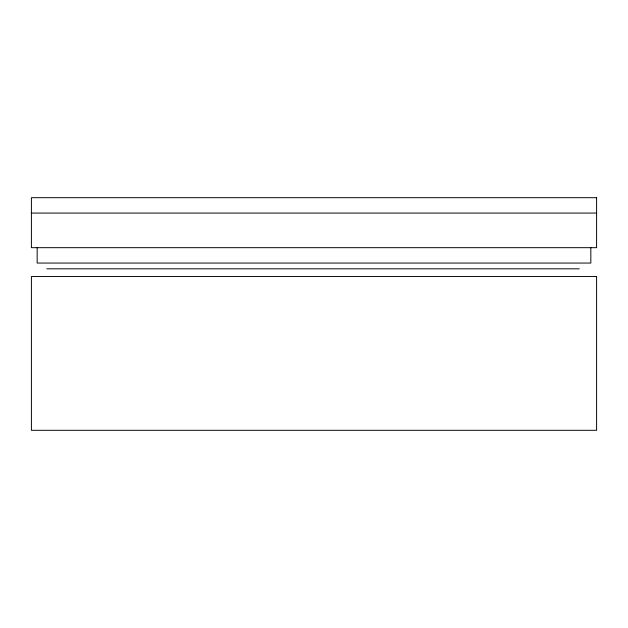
<?xml version="1.0" encoding="UTF-8"?>
<svg xmlns="http://www.w3.org/2000/svg" width="628" height="628" viewBox="0 0 628 628"><rect width="100%" height="100%" fill="white"/><g stroke="black" fill="none" stroke-linecap="round" stroke-linejoin="round"><path stroke-width="0.94" d="M31.4 213.073L596.6 213.073M46.778 268.823L579.299 268.823M590.83 247.675L590.83 263.054L37.17 263.054L37.17 247.675M596.6 197.694L31.4 197.694L31.4 247.675L596.6 247.675L596.6 197.694M596.6 276.508L31.4 276.508L31.4 430.306L596.6 430.306L596.6 276.508"/></g></svg>
